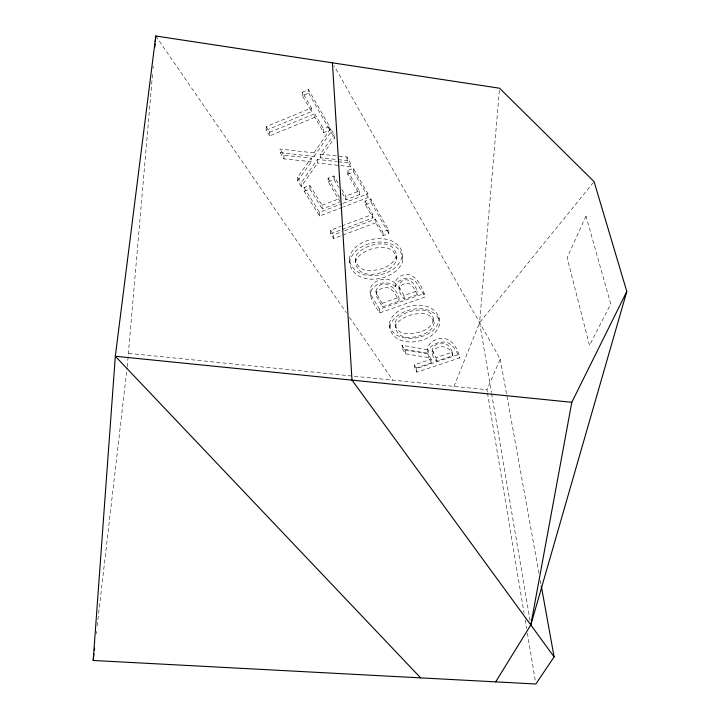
<?xml version="1.0" encoding="UTF-8"?>
<svg xmlns="http://www.w3.org/2000/svg" width="720" height="720" viewBox="0 0 720 720"><rect width="100%" height="100%" fill="white"/><g stroke="black" fill="none" stroke-linecap="round" stroke-linejoin="round"><path stroke-width="0.54" stroke-dasharray="3.6 2.7" d="M314.892 117.342L269.649 135.864L269.667 132.264L266.166 126.639L311.418 107.991L302.31 92.187L308.52 89.595L329.607 126.585L329.805 130.167L323.721 132.633L314.892 117.342L314.748 113.769L269.667 132.264M269.649 135.864L266.139 130.23L266.166 126.639M375.948 291.285C381.051 275.121 399.618 288.801 399.249 300.996L382.464 306.909L376.677 296.721L375.948 291.285L378.738 297.783L382.131 303.3L382.464 306.909M376.263 294.894C375.993 290.556 380.628 288.54 384.192 287.82C392.301 285.975 395.829 295.641 399.249 300.996M127.233 366.759L152.559 73.989M153.036 68.409L153.225 66.168M499.356 90.441L479.601 322.65L491.418 392.409M349.263 259.137C352.872 233.217 408.285 229.14 402.282 262.629C393.318 283.293 349.74 287.316 349.263 259.137C354.069 285.066 398.214 278.055 402.318 255.564L402.723 259.173M349.506 262.755C352.512 241.317 394.353 232.65 402.174 255.609M96.3 633.663L96.561 631.431M97.209 625.842L127.098 367.875M389.34 323.703C393.84 301.842 439.947 296.271 439.776 323.937C434.745 345.186 389.7 350.757 389.34 323.703C392.418 348.273 441.108 339.048 438.876 317.187M389.691 327.303C393.579 308.412 431.766 300.15 439.371 320.769M427.527 349.668L402.048 345.303L402.417 348.894L427.968 353.241C425.079 344.124 435.114 338.157 443.007 338.445C452.799 338.76 457.974 349.74 459.909 357.849L416.907 372.132L414.621 368.469L414.225 364.896L431.208 359.217L431.658 362.79L414.621 368.469M427.968 353.241C428.265 345.537 436.878 342.18 443.502 342.027C452.457 341.919 456.21 351.333 459.909 357.849M396.243 255.492C393.327 267.534 377.514 271.152 366.66 270.405A14.49 10.755 -5.1 0 1 358.749 266.49L355.824 261.747A14.445 10.737 -5 0 1 356.895 254.421C363.51 246.456 374.967 243.072 385.074 243.999A14.31 10.665 -5.8 0 1 393.084 248.049C406.332 264.897 380.835 276.228 366.948 274.023A14.535 10.755 -5.1 0 1 359.01 270.108L356.076 265.365A14.49 10.737 -5 0 1 357.156 258.039C363.807 250.065 375.3 246.681 385.434 247.608A14.355 10.665 -5.8 0 1 393.462 251.658L396.306 256.581L396.63 259.101M395.622 286.704C393.228 279.441 400.905 274.113 407.439 274.473C417.609 275.418 422.739 288.945 425.115 296.955L379.935 312.813C373.941 305.19 363.591 289.044 375.768 281.763C381.69 278.379 389.934 278.01 395.01 283.185L395.379 286.785L397.458 282.24L402.354 279.054L407.853 278.082L412.794 279.468L416.295 282.312L425.115 296.955M454.032 386.379L479.601 322.65L593.37 182.502M487.296 391.932L486.927 389.727L500.238 359.073L334.098 65.754M313.947 152.892L280.071 149.013L280.089 152.613L314.082 156.492L313.947 152.892L330.696 128.493L334.188 134.622L334.395 138.204L320.346 157.806L337.122 159.543M314.082 156.492L330.894 132.075L330.696 128.493M317.439 159.39L317.592 162.999L301.23 186.525L301.131 182.907L317.439 159.39L337.239 161.631M301.23 186.525L297.711 180.882L297.63 177.264L311.22 158.085L283.968 155.286L280.071 149.013M297.711 180.882L311.346 161.694L311.22 158.085M320.346 157.806L320.184 154.206L334.188 134.622M266.139 130.23L311.553 111.555L302.418 95.742L308.646 93.141L308.52 89.595M323.721 132.633L323.541 129.051L329.607 126.585M342.369 207.306L319.608 216.018L304.164 191.241L304.065 187.623L309.825 185.364L322.083 205.29L322.245 208.908L339.273 202.365M340.281 201.987L328.23 181.836L328.05 178.227L333.882 175.941L338.427 183.645M342.063 193.023L346.05 199.764L359.505 194.598L347.733 174.213L347.49 170.613L353.385 168.309L367.92 193.815L368.235 197.415L343.404 206.919M304.164 191.241L309.951 188.982L309.825 185.364M328.23 181.836L334.089 179.55L333.882 175.941M347.733 174.213L353.655 171.909L353.385 168.309M322.083 205.29L340.056 198.369M346.05 199.764L345.816 196.155L359.226 190.989L347.49 170.613M319.608 216.018L319.455 212.391L342.144 203.697M343.17 203.301L367.92 193.815M342.045 229.563L372.969 217.917L365.337 204.687L365.031 201.078L370.809 198.882L388.467 229.86L388.836 233.469L383.166 235.566L375.768 222.759L375.435 219.141L341.856 231.777M365.337 204.687L371.133 202.482L370.809 198.882M375.768 222.759L333.657 238.554L330.705 233.829L330.525 230.211L340.803 226.332M341.829 225.936L372.645 214.299L365.031 201.078M330.705 233.829L341.019 229.95M333.657 238.554L333.459 234.927L340.803 232.164M383.166 235.566L382.815 231.957L388.467 229.86M382.131 303.3L398.862 297.387M404.334 299.196L403.938 295.596L417.06 290.961C410.634 269.829 388.818 282.276 404.334 299.196L417.501 294.561L417.06 290.961M379.935 312.813L379.62 309.213L424.656 293.364M432.342 350.568L435.969 357.633L452.268 352.179L452.781 355.743L436.428 361.197C422.262 345.942 446.706 334.152 452.268 352.179M414.225 364.896L416.502 368.568L459.378 354.276M280.089 152.613L284.004 158.886L311.346 161.694M128.781 353.358L486.927 389.727M320.184 154.206L346.932 156.987L350.433 163.125L350.694 166.725L317.592 162.999M338.238 159.66L347.184 160.578L350.694 166.725M338.337 161.757L350.433 163.125M402.048 345.303L405.117 350.244L428.04 353.952L431.208 359.217M402.417 348.894L405.495 353.826L428.49 357.534L431.658 362.79M395.379 286.785C387.747 278.649 369.108 283.761 370.512 296.028M155.79 36L346.275 312.624M349.461 317.25L392.787 380.16M297.63 177.264L301.131 182.907M304.065 187.623L319.455 212.391M330.525 230.211L333.459 234.927M379.62 309.213L372.753 298.152L370.224 292.419M309.951 188.982L322.245 208.908M328.05 178.227L339.489 197.415M334.089 179.55L338.643 187.254M341.838 189.414L345.816 196.155M403.938 295.596L399.123 286.848M417.501 294.561C414.603 290.682 413.064 283.563 407.232 283.248C403.524 283.608 398.124 285.759 399.51 290.457M452.781 355.743C451.188 344.934 434.178 343.161 432.801 354.141M314.748 113.769L323.541 129.051M375.435 219.141L382.815 231.957M308.646 93.141L329.805 130.167M330.894 132.075L334.395 138.204M353.655 171.909L368.235 197.415M371.133 202.482L388.836 233.469M433.827 321.66L431.316 317.295A13.527 9.432 -7.1 0 0 423.9 313.731C414.351 312.984 403.65 315.918 397.026 323.091A13.653 9.495 -6.5 0 0 395.775 329.598L398.376 333.801A13.698 9.513 -6.6 0 0 405.711 337.248C418.185 338.976 443.178 329.724 430.848 313.704A13.491 9.432 -7.1 0 0 423.45 310.14C413.928 309.384 403.254 312.327 396.657 319.491A13.617 9.504 -6.6 0 0 395.415 325.998L398.007 330.21A13.653 9.522 -6.6 0 0 405.324 333.666C415.521 334.215 433.359 330.858 433.359 318.069M500.238 359.073L539.082 573.84M540.288 580.482L540.891 583.803M491.607 393.525L530.055 620.532M487.476 393.039L524.07 613.197M525.177 619.83L526.644 628.686M527.382 633.114L535.473 681.786M435.969 357.633L436.428 361.197M428.04 353.952L428.49 357.534M416.502 368.568L416.907 372.132M405.117 350.244L405.495 353.826M395.118 323.811L395.469 327.411M372.645 214.299L372.969 217.917M359.226 190.989L359.505 194.598M355.419 259.281L355.671 262.899M346.932 156.987L347.184 160.578M311.418 107.991L311.553 111.555M302.31 92.187L302.418 95.742M283.968 155.286L284.004 158.886M585.999 216.09L567.135 257.661L589.5 345.438L610.722 303.957L585.999 216.09"/><path stroke-width="1.08" d="M541.287 586.017L554.103 656.865L535.842 684L93.195 660.465L115.317 356.256L155.79 36L499.545 88.209L594.081 181.629L626.805 291.483L530.802 624.96L495.684 681.867M154.836 47.178L155.124 43.821M155.313 41.589L155.79 36M93.195 660.465L93.969 653.76M94.356 650.412L94.617 648.18M530.802 624.96L571.797 402.3L626.805 291.483M571.797 402.3L115.317 356.256L420.66 677.88M554.103 656.865L351.999 380.133L332.442 62.829"/></g></svg>
